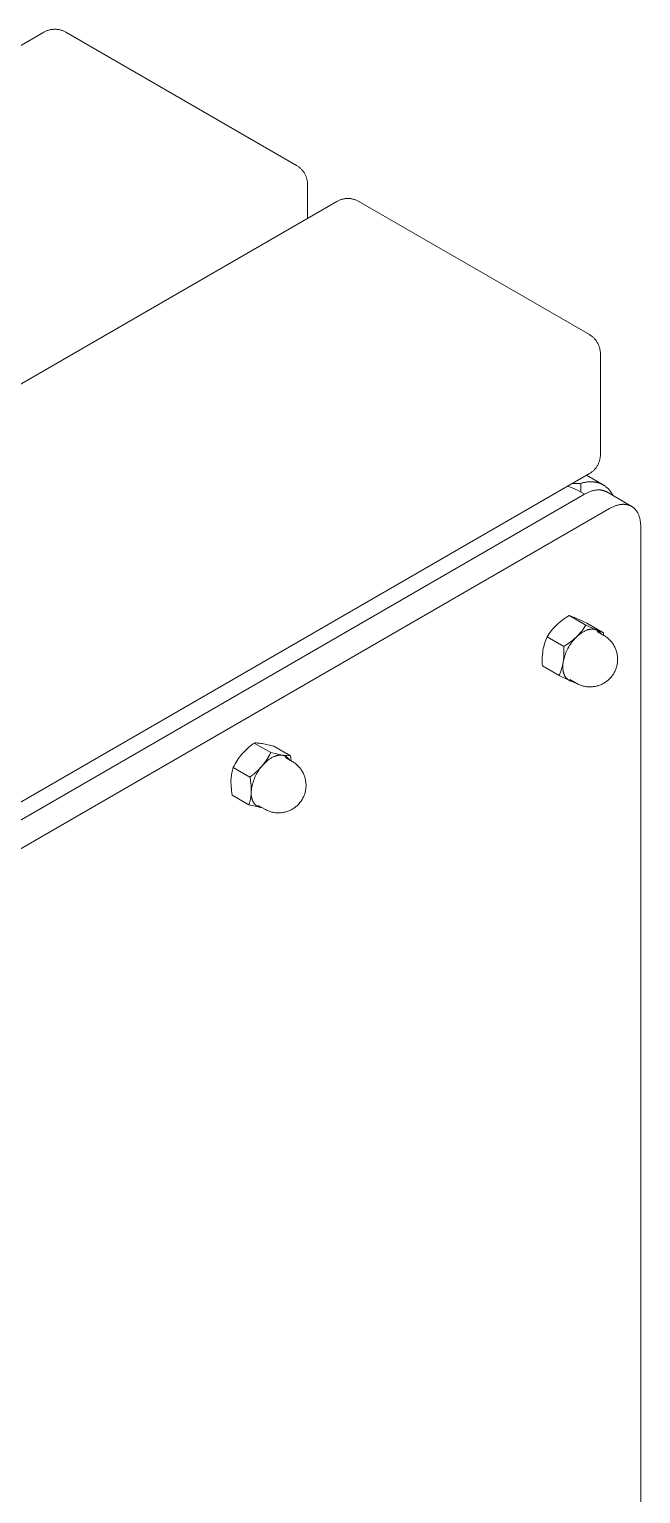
# Model space of a CAD drawing. Header units: inches. Extents: x -2 to 171, y -5 to 121.
# Drawn here: x 163.33 to 166.92, y 43.26 to 51.86 of the extents above; entities that cross this region are included whole.
import ezdxf

# ---------------------------------------------------------------- set-up
doc = ezdxf.new("R2010")
doc.units = ezdxf.units.IN
doc.layers.add('ZANO_R', color=7, linetype='Continuous', lineweight=0)

msp = doc.modelspace()

# ---------------------------------------------------------------- linework, layer by layer
at = {"layer": 'ZANO_R'}
for p, q in [((163.44019, 51.85741), (163.44436, 51.85872)), ((163.44436, 51.85872), (163.44858, 51.85989)), ((163.44858, 51.85989), (163.45283, 51.86092)), ((163.45283, 51.86092), (163.45711, 51.8618)), ((163.45711, 51.8618), (163.46142, 51.86253)), ((163.46142, 51.86253), (163.46576, 51.86312)), ((163.46576, 51.86312), (163.47011, 51.86356)), ((163.47011, 51.86356), (163.47447, 51.86386)), ((163.47447, 51.86386), (163.47884, 51.86401)), ((163.47884, 51.86401), (163.48322, 51.86401)), ((163.48322, 51.86401), (163.48759, 51.86386)), ((163.48759, 51.86386), (163.49195, 51.86356)), ((163.49195, 51.86356), (163.4963, 51.86312)), ((163.4963, 51.86312), (163.50064, 51.86253)), ((163.50064, 51.86253), (163.50495, 51.8618)), ((163.50495, 51.8618), (163.50923, 51.86092)), ((163.50923, 51.86092), (163.51348, 51.85989)), ((163.51348, 51.85989), (163.5177, 51.85872)), ((163.5177, 51.85872), (163.52187, 51.85741)), ((155.35993, 47.19533), (163.41629, 51.84668)), ((163.41629, 51.84668), (163.42012, 51.8488)), ((163.42012, 51.8488), (163.42401, 51.85079)), ((163.42401, 51.85079), (163.42797, 51.85265)), ((163.42797, 51.85265), (163.43199, 51.85438)), ((163.43199, 51.85438), (163.43606, 51.85596)), ((163.43606, 51.85596), (163.44019, 51.85741)), ((163.52187, 51.85741), (163.526, 51.85596)), ((163.526, 51.85596), (163.53007, 51.85438)), ((163.53007, 51.85438), (163.53409, 51.85265)), ((163.53409, 51.85265), (163.53805, 51.85079)), ((163.53805, 51.85079), (163.54194, 51.8488)), ((163.54194, 51.8488), (163.54577, 51.84668)), ((163.54577, 51.84668), (164.9007, 51.06441)), ((164.9007, 51.06441), (164.90445, 51.06216)), ((164.90445, 51.06216), (164.90812, 51.05978)), ((164.90812, 51.05978), (164.91171, 51.05728)), ((164.91171, 51.05728), (164.91521, 51.05466)), ((164.91521, 51.05466), (164.91863, 51.05193)), ((164.91863, 51.05193), (164.92195, 51.04908)), ((164.92195, 51.04908), (164.92517, 51.04612)), ((164.92517, 51.04612), (164.92828, 51.04305)), ((164.92828, 51.04305), (164.9313, 51.03988)), ((164.9313, 51.03988), (164.9342, 51.03662)), ((164.9342, 51.03662), (164.93699, 51.03325)), ((164.93699, 51.03325), (164.93967, 51.02979)), ((164.93967, 51.02979), (164.94223, 51.02624)), ((164.94223, 51.02624), (164.94467, 51.02261)), ((164.94467, 51.02261), (164.94698, 51.0189)), ((164.94698, 51.0189), (164.94917, 51.01511)), ((164.94917, 51.01511), (164.95122, 51.01125)), ((164.95122, 51.01125), (164.95315, 51.00733)), ((164.95315, 51.00733), (164.95494, 51.00334)), ((164.95494, 51.00334), (164.9566, 50.99929)), ((164.9566, 50.99929), (164.95812, 50.99519)), ((164.95812, 50.99519), (164.9595, 50.99104)), ((164.9595, 50.99104), (164.96074, 50.98685)), ((164.96074, 50.98685), (164.96183, 50.98261)), ((164.96183, 50.98261), (164.96278, 50.97834)), ((164.96278, 50.97834), (164.96359, 50.97405)), ((164.96359, 50.97405), (164.96425, 50.96972)), ((164.96425, 50.96972), (164.96477, 50.96538)), ((164.96477, 50.96538), (164.96514, 50.96102)), ((164.96514, 50.96102), (164.96536, 50.95665)), ((164.96536, 50.95665), (164.96544, 50.95228)), ((164.96544, 50.95228), (164.96544, 50.75368)), ((157.08106, 46.20164), (165.13743, 50.85298)), ((165.13743, 50.85298), (165.14125, 50.8551)), ((165.14125, 50.8551), (165.14514, 50.8571)), ((165.14514, 50.8571), (165.1491, 50.85896)), ((165.1491, 50.85896), (165.15312, 50.86068)), ((165.15312, 50.86068), (165.1572, 50.86227)), ((165.1572, 50.86227), (165.16132, 50.86372)), ((165.16132, 50.86372), (165.1655, 50.86503)), ((165.1655, 50.86503), (165.16971, 50.86619)), ((165.16971, 50.86619), (165.17396, 50.86722)), ((165.17396, 50.86722), (165.17825, 50.8681)), ((165.17825, 50.8681), (165.18256, 50.86883)), ((165.18256, 50.86883), (165.18689, 50.86942)), ((165.18689, 50.86942), (165.19124, 50.86987)), ((165.19124, 50.86987), (165.19561, 50.87016)), ((165.19561, 50.87016), (165.19998, 50.87031)), ((165.19998, 50.87031), (165.20435, 50.87031)), ((165.20435, 50.87031), (165.20872, 50.87016)), ((165.20872, 50.87016), (165.21308, 50.86987)), ((165.21308, 50.86987), (165.21743, 50.86942)), ((165.21743, 50.86942), (165.22177, 50.86883)), ((165.22177, 50.86883), (165.22608, 50.8681)), ((165.22608, 50.8681), (165.23036, 50.86722)), ((165.23036, 50.86722), (165.23462, 50.86619)), ((165.23462, 50.86619), (165.23883, 50.86503)), ((165.23883, 50.86503), (165.243, 50.86372)), ((165.243, 50.86372), (165.24713, 50.86227)), ((165.24713, 50.86227), (165.2512, 50.86068)), ((165.2512, 50.86068), (165.25522, 50.85896)), ((165.25522, 50.85896), (165.25918, 50.8571)), ((165.25918, 50.8571), (165.26307, 50.8551)), ((165.26307, 50.8551), (165.2669, 50.85298)), ((165.2669, 50.85298), (166.62183, 50.07071)), ((166.62183, 50.07071), (166.62558, 50.06846)), ((166.62558, 50.06846), (166.62925, 50.06608)), ((166.62925, 50.06608), (166.63284, 50.06359)), ((166.63284, 50.06359), (166.63635, 50.06097)), ((166.63635, 50.06097), (166.63976, 50.05823)), ((166.63976, 50.05823), (166.64308, 50.05538)), ((166.64308, 50.05538), (166.6463, 50.05242)), ((166.6463, 50.05242), (166.64942, 50.04936)), ((166.64942, 50.04936), (166.65243, 50.04619)), ((166.65243, 50.04619), (166.65533, 50.04292)), ((166.65533, 50.04292), (166.65813, 50.03955)), ((166.65813, 50.03955), (166.6608, 50.03609)), ((166.6608, 50.03609), (166.66336, 50.03255)), ((166.66336, 50.03255), (166.6658, 50.02892)), ((166.6658, 50.02892), (166.66811, 50.0252)), ((166.66811, 50.0252), (166.6703, 50.02142)), ((166.6703, 50.02142), (166.67236, 50.01756)), ((166.67236, 50.01756), (166.67428, 50.01363)), ((166.67428, 50.01363), (166.67608, 50.00964)), ((166.67608, 50.00964), (166.67773, 50.00559)), ((166.67773, 50.00559), (166.67925, 50.00149)), ((166.67925, 50.00149), (166.68063, 49.99734)), ((166.68063, 49.99734), (166.68187, 49.99315)), ((166.68187, 49.99315), (166.68297, 49.98892)), ((166.68297, 49.98892), (166.68392, 49.98465)), ((166.68392, 49.98465), (166.68473, 49.98035)), ((166.68473, 49.98035), (166.68539, 49.97603)), ((166.68539, 49.97603), (166.6859, 49.97168)), ((166.6859, 49.97168), (166.68627, 49.96733)), ((166.68627, 49.96733), (166.68649, 49.96296)), ((166.68649, 49.96296), (166.68657, 49.95858)), ((166.68657, 49.95858), (166.68657, 49.3666)), ((166.68657, 49.3666), (166.68649, 49.36222)), ((166.65243, 49.27899), (166.64942, 49.27582)), ((166.65533, 49.28226), (166.65243, 49.27899)), ((166.65813, 49.28563), (166.65533, 49.28226)), ((166.6608, 49.28909), (166.65813, 49.28563)), ((166.66336, 49.29263), (166.6608, 49.28909)), ((166.6658, 49.29626), (166.66336, 49.29263)), ((166.66811, 49.29998), (166.6658, 49.29626)), ((166.6703, 49.30376), (166.66811, 49.29998)), ((166.67236, 49.30762), (166.6703, 49.30376)), ((166.67428, 49.31155), (166.67236, 49.30762)), ((166.67608, 49.31554), (166.67428, 49.31155)), ((166.67773, 49.31959), (166.67608, 49.31554)), ((166.67925, 49.32369), (166.67773, 49.31959)), ((166.68063, 49.32784), (166.67925, 49.32369)), ((166.68187, 49.33203), (166.68063, 49.32784)), ((166.68297, 49.33626), (166.68187, 49.33203)), ((166.68392, 49.34053), (166.68297, 49.33626)), ((166.68473, 49.34483), (166.68392, 49.34053)), ((166.68539, 49.34915), (166.68473, 49.34483)), ((166.6859, 49.3535), (166.68539, 49.34915)), ((166.68627, 49.35785), (166.6859, 49.3535)), ((166.68649, 49.36222), (166.68627, 49.35785)), ((166.62183, 49.25447), (158.56546, 44.60312)), ((166.52308, 49.19746), (166.57175, 49.19746)), ((166.57175, 49.19746), (166.57918, 49.19962)), ((166.57175, 49.14669), (166.57175, 49.19746)), ((166.57918, 49.19962), (166.58292, 49.20061)), ((166.58292, 49.20061), (166.58668, 49.20153)), ((166.58668, 49.20153), (166.59046, 49.20239)), ((166.59046, 49.20239), (166.59425, 49.20317)), ((166.59425, 49.20317), (166.59805, 49.20388)), ((166.59805, 49.20388), (166.60187, 49.20453)), ((166.60187, 49.20453), (166.60553, 49.20507)), ((166.60505, 49.24478), (166.7031, 49.18817)), ((166.60553, 49.20507), (166.60919, 49.20554)), ((166.60919, 49.20554), (166.61287, 49.20594)), ((166.61287, 49.20594), (166.61656, 49.20627)), ((166.61656, 49.20627), (166.62025, 49.20653)), ((166.62025, 49.20653), (166.62394, 49.2067)), ((166.62558, 49.25672), (166.62183, 49.25447)), ((166.62394, 49.2067), (166.62764, 49.2068)), ((166.62925, 49.2591), (166.62558, 49.25672)), ((166.62764, 49.2068), (166.63134, 49.20682)), ((166.63284, 49.26159), (166.62925, 49.2591)), ((166.63134, 49.20682), (166.63488, 49.20677)), ((166.63635, 49.26421), (166.63284, 49.26159)), ((166.63488, 49.20677), (166.63843, 49.20663)), ((166.63976, 49.26695), (166.63635, 49.26421)), ((166.63843, 49.20663), (166.64197, 49.20642)), ((166.64308, 49.2698), (166.63976, 49.26695)), ((166.64197, 49.20642), (166.64551, 49.20613)), ((166.6463, 49.27276), (166.64308, 49.2698)), ((166.64551, 49.20613), (166.64903, 49.20576)), ((166.64942, 49.27582), (166.6463, 49.27276)), ((166.64903, 49.20576), (166.65255, 49.20531)), ((166.65255, 49.20531), (166.65606, 49.20478)), ((166.65606, 49.20478), (166.65955, 49.20417)), ((166.65955, 49.20417), (166.66273, 49.20353)), ((166.66273, 49.20353), (166.66589, 49.20283)), ((166.66589, 49.20283), (166.66903, 49.20205)), ((166.66903, 49.20205), (166.67215, 49.20121)), ((166.67215, 49.20121), (166.67526, 49.20029)), ((166.67526, 49.20029), (166.67834, 49.1993)), ((166.67834, 49.1993), (166.6814, 49.19824)), ((166.6814, 49.19824), (166.68443, 49.19711)), ((166.68443, 49.19711), (166.68738, 49.19593)), ((166.68738, 49.19593), (166.69031, 49.19467)), ((166.69031, 49.19467), (166.69321, 49.19335)), ((166.69321, 49.19335), (166.69607, 49.19196)), ((166.69607, 49.19196), (166.69891, 49.1905)), ((158.72045, 44.58839), (166.59372, 49.13403)), ((166.50967, 49.17592), (166.49496, 49.18122)), ((166.52418, 49.17012), (166.50967, 49.17592)), ((166.53848, 49.16381), (166.52418, 49.17012)), ((166.55255, 49.15701), (166.53848, 49.16381)), ((166.56638, 49.14973), (166.55255, 49.15701)), ((166.57995, 49.14197), (166.56638, 49.14973)), ((166.59324, 49.13375), (166.57995, 49.14197)), ((166.59778, 49.13632), (166.59372, 49.13403)), ((166.60188, 49.13853), (166.59778, 49.13632)), ((166.60601, 49.14065), (166.60188, 49.13853)), ((166.61017, 49.14267), (166.60601, 49.14065)), ((166.61436, 49.1446), (166.61017, 49.14267)), ((166.61856, 49.14642), (166.61436, 49.1446)), ((166.62279, 49.14813), (166.61856, 49.14642)), ((166.62703, 49.14973), (166.62279, 49.14813)), ((166.63129, 49.15122), (166.62703, 49.14973)), ((166.63556, 49.15259), (166.63129, 49.15122)), ((166.63983, 49.15384), (166.63556, 49.15259)), ((166.6441, 49.15495), (166.63983, 49.15384)), ((166.64837, 49.15594), (166.6441, 49.15495)), ((166.65263, 49.1568), (166.64837, 49.15594)), ((166.65688, 49.15752), (166.65263, 49.1568)), ((166.66112, 49.1581), (166.65688, 49.15752)), ((166.66533, 49.15853), (166.66112, 49.1581)), ((166.66952, 49.15882), (166.66533, 49.15853)), ((166.67161, 49.15891), (166.66952, 49.15882)), ((166.67368, 49.15897), (166.67161, 49.15891)), ((166.67575, 49.15898), (166.67368, 49.15897)), ((166.67781, 49.15896), (166.67575, 49.15898)), ((166.67986, 49.1589), (166.67781, 49.15896)), ((166.68191, 49.1588), (166.67986, 49.1589)), ((166.68394, 49.15867), (166.68191, 49.1588)), ((166.68596, 49.15849), (166.68394, 49.15867)), ((166.68796, 49.15828), (166.68596, 49.15849)), ((166.68996, 49.15803), (166.68796, 49.15828)), ((166.69194, 49.15774), (166.68996, 49.15803)), ((166.69391, 49.15741), (166.69194, 49.15774)), ((166.69587, 49.15704), (166.69391, 49.15741)), ((166.69781, 49.15664), (166.69587, 49.15704)), ((166.69973, 49.15619), (166.69781, 49.15664)), ((166.69891, 49.1905), (166.7017, 49.18897)), ((166.70165, 49.15571), (166.69973, 49.15619)), ((166.70354, 49.15518), (166.70165, 49.15571)), ((166.7017, 49.18897), (166.70446, 49.18738)), ((166.70542, 49.15462), (166.70354, 49.15518)), ((166.70446, 49.18738), (166.70718, 49.18572)), ((166.70728, 49.15401), (166.70542, 49.15462)), ((166.70718, 49.18572), (166.71004, 49.18388)), ((166.70912, 49.15337), (166.70728, 49.15401)), ((166.71095, 49.15269), (166.70912, 49.15337)), ((166.71004, 49.18388), (166.71285, 49.18196)), ((166.71276, 49.15197), (166.71095, 49.15269)), ((166.71455, 49.15122), (166.71276, 49.15197)), ((166.71285, 49.18196), (166.71562, 49.17998)), ((166.71632, 49.15042), (166.71455, 49.15122)), ((166.71562, 49.17998), (166.71833, 49.17792)), ((166.71806, 49.14959), (166.71632, 49.15042)), ((166.71979, 49.14871), (166.71806, 49.14959)), ((166.71833, 49.17792), (166.72099, 49.1758)), ((166.7215, 49.1478), (166.71979, 49.14871)), ((166.72099, 49.1758), (166.7236, 49.17362)), ((166.72319, 49.14685), (166.7215, 49.1478)), ((166.72319, 49.14685), (166.86799, 49.06325)), ((166.7236, 49.17362), (166.72615, 49.17137)), ((166.72615, 49.17137), (166.72865, 49.16906)), ((166.72865, 49.16906), (166.73099, 49.16678)), ((166.73099, 49.16678), (166.73329, 49.16445)), ((166.73329, 49.16445), (166.73553, 49.16206)), ((166.73553, 49.16206), (166.73771, 49.15962)), ((166.73771, 49.15962), (166.73985, 49.15714)), ((166.73985, 49.15714), (166.74192, 49.15461)), ((166.74192, 49.15461), (166.74394, 49.15204)), ((166.74394, 49.15204), (166.74591, 49.14942)), ((166.74591, 49.14942), (166.74797, 49.14654)), ((166.74797, 49.14654), (166.74996, 49.14362)), ((166.74996, 49.14362), (166.75189, 49.14066)), ((166.75189, 49.14066), (166.75376, 49.13765)), ((166.75376, 49.13765), (166.75556, 49.13461)), ((166.75556, 49.13461), (166.7573, 49.13153)), ((166.7573, 49.13153), (166.75898, 49.12841)), ((166.75898, 49.12841), (166.76059, 49.12526)), ((166.7402, 49.04946), (158.86693, 44.50382)), ((166.74426, 49.05175), (166.7402, 49.04946)), ((166.74836, 49.05396), (166.74426, 49.05175)), ((166.75249, 49.05608), (166.74836, 49.05396)), ((166.75665, 49.0581), (166.75249, 49.05608)), ((166.76083, 49.06003), (166.75665, 49.0581)), ((166.76504, 49.06185), (166.76083, 49.06003)), ((166.76927, 49.06356), (166.76504, 49.06185)), ((166.77351, 49.06516), (166.76927, 49.06356)), ((166.77777, 49.06665), (166.77351, 49.06516)), ((166.78204, 49.06802), (166.77777, 49.06665)), ((166.78631, 49.06927), (166.78204, 49.06802)), ((166.79058, 49.07038), (166.78631, 49.06927)), ((166.79485, 49.07137), (166.79058, 49.07038)), ((166.79911, 49.07223), (166.79485, 49.07137)), ((166.80336, 49.07295), (166.79911, 49.07223)), ((166.80759, 49.07353), (166.80336, 49.07295)), ((166.81181, 49.07396), (166.80759, 49.07353)), ((166.816, 49.07425), (166.81181, 49.07396)), ((166.81809, 49.07434), (166.816, 49.07425)), ((166.82016, 49.0744), (166.81809, 49.07434)), ((166.82223, 49.07441), (166.82016, 49.0744)), ((166.82429, 49.07439), (166.82223, 49.07441)), ((166.82634, 49.07433), (166.82429, 49.07439)), ((166.82839, 49.07423), (166.82634, 49.07433)), ((166.83042, 49.0741), (166.82839, 49.07423)), ((166.83244, 49.07392), (166.83042, 49.0741)), ((166.83444, 49.07371), (166.83244, 49.07392)), ((166.83644, 49.07346), (166.83444, 49.07371)), ((166.83842, 49.07317), (166.83644, 49.07346)), ((166.84039, 49.07284), (166.83842, 49.07317)), ((166.84235, 49.07247), (166.84039, 49.07284)), ((166.84429, 49.07207), (166.84235, 49.07247)), ((166.84621, 49.07162), (166.84429, 49.07207)), ((166.84812, 49.07114), (166.84621, 49.07162)), ((166.85002, 49.07061), (166.84812, 49.07114)), ((166.8519, 49.07005), (166.85002, 49.07061)), ((166.85376, 49.06945), (166.8519, 49.07005)), ((166.8556, 49.0688), (166.85376, 49.06945)), ((166.85743, 49.06812), (166.8556, 49.0688)), ((166.85924, 49.0674), (166.85743, 49.06812)), ((166.86103, 49.06665), (166.85924, 49.0674)), ((166.8628, 49.06585), (166.86103, 49.06665)), ((166.86454, 49.06502), (166.8628, 49.06585)), ((166.86627, 49.06414), (166.86454, 49.06502)), ((166.86798, 49.06323), (166.86627, 49.06414)), ((166.86967, 49.06228), (166.86798, 49.06323)), ((166.87133, 49.0613), (166.86967, 49.06228)), ((166.87298, 49.06027), (166.87133, 49.0613)), ((166.8746, 49.05921), (166.87298, 49.06027)), ((166.87619, 49.05811), (166.8746, 49.05921)), ((166.87777, 49.05698), (166.87619, 49.05811)), ((166.87932, 49.05581), (166.87777, 49.05698)), ((166.88084, 49.05461), (166.87932, 49.05581)), ((166.88235, 49.05336), (166.88084, 49.05461)), ((166.88382, 49.05209), (166.88235, 49.05336)), ((166.88528, 49.05078), (166.88382, 49.05209)), ((166.8867, 49.04943), (166.88528, 49.05078)), ((166.88811, 49.04805), (166.8867, 49.04943)), ((166.88948, 49.04664), (166.88811, 49.04805)), ((166.89083, 49.04519), (166.88948, 49.04664)), ((166.89215, 49.04372), (166.89083, 49.04519)), ((166.89345, 49.04221), (166.89215, 49.04372)), ((166.89472, 49.04067), (166.89345, 49.04221)), ((166.89596, 49.03909), (166.89472, 49.04067)), ((166.89718, 49.03749), (166.89596, 49.03909)), ((166.89837, 49.03586), (166.89718, 49.03749)), ((166.89953, 49.0342), (166.89837, 49.03586)), ((166.90066, 49.03251), (166.89953, 49.0342)), ((166.90176, 49.03079), (166.90066, 49.03251)), ((166.90284, 49.02904), (166.90176, 49.03079)), ((166.90389, 49.02727), (166.90284, 49.02904)), ((166.90491, 49.02547), (166.90389, 49.02727)), ((166.9059, 49.02364), (166.90491, 49.02547)), ((166.90687, 49.02179), (166.9059, 49.02364)), ((166.90871, 49.01802), (166.90687, 49.02179)), ((166.91044, 49.01415), (166.90871, 49.01802)), ((166.91206, 49.01019), (166.91044, 49.01415)), ((166.91356, 49.00615), (166.91206, 49.01019)), ((166.91495, 49.00203), (166.91356, 49.00615)), ((166.91623, 48.99784), (166.91495, 49.00203)), ((166.9174, 48.99358), (166.91623, 48.99784)), ((166.91845, 48.98926), (166.9174, 48.99358)), ((166.9194, 48.98488), (166.91845, 48.98926)), ((166.92024, 48.98045), (166.9194, 48.98488)), ((166.92097, 48.97598), (166.92024, 48.98045)), ((166.9216, 48.97146), (166.92097, 48.97598)), ((166.92213, 48.9669), (166.9216, 48.97146)), ((166.92256, 48.96232), (166.92213, 48.9669)), ((166.92288, 48.9577), (166.92256, 48.96232)), ((166.92311, 48.95307), (166.92288, 48.9577)), ((166.92325, 48.94841), (166.92311, 48.95307)), ((166.9233, 48.94375), (166.92325, 48.94841)), ((166.9233, 40.61361), (166.9233, 48.94375)), ((166.49211, 48.41481), (166.50369, 48.42183)), ((166.50369, 48.42183), (166.54448, 48.40504)), ((166.60144, 48.3654), (166.50369, 48.42183)), ((166.39166, 48.32382), (166.39836, 48.33256)), ((166.39836, 48.33256), (166.40533, 48.34108)), ((166.40533, 48.34108), (166.41258, 48.34937)), ((166.41258, 48.34937), (166.4201, 48.35742)), ((166.4201, 48.35742), (166.42788, 48.36523)), ((166.42788, 48.36523), (166.4379, 48.37433)), ((166.4379, 48.37433), (166.44821, 48.38312)), ((166.44821, 48.38312), (166.4588, 48.39157)), ((166.4588, 48.39157), (166.46965, 48.39967)), ((166.46965, 48.39967), (166.48076, 48.40742)), ((166.48076, 48.40742), (166.49211, 48.41481)), ((166.54448, 48.40504), (166.60654, 48.37597)), ((166.58311, 48.33792), (166.57641, 48.32918)), ((166.58952, 48.34688), (166.58311, 48.33792)), ((166.59563, 48.35604), (166.58952, 48.34688)), ((166.59386, 48.33027), (166.59775, 48.3321)), ((166.60144, 48.3654), (166.59563, 48.35604)), ((166.59775, 48.3321), (166.60164, 48.33376)), ((166.6621, 48.33695), (166.60144, 48.3654)), ((166.60164, 48.33376), (166.60551, 48.33528)), ((166.60551, 48.33528), (166.60744, 48.33597)), ((166.60654, 48.37597), (166.70429, 48.31953)), ((166.60744, 48.33597), (166.60936, 48.33663)), ((166.60936, 48.33663), (166.61128, 48.33724)), ((166.61128, 48.33724), (166.61318, 48.33782)), ((166.61318, 48.33782), (166.61508, 48.33835)), ((166.61508, 48.33835), (166.61697, 48.33885)), ((166.61697, 48.33885), (166.61885, 48.3393)), ((166.61885, 48.3393), (166.62072, 48.33971)), ((166.62072, 48.33971), (166.62258, 48.34008)), ((166.62258, 48.34008), (166.62443, 48.3404)), ((166.62443, 48.3404), (166.62626, 48.34069)), ((166.62626, 48.34069), (166.62808, 48.34094)), ((166.62808, 48.34094), (166.62988, 48.34114)), ((166.62988, 48.34114), (166.63168, 48.3413)), ((166.63168, 48.3413), (166.63345, 48.34142)), ((166.63345, 48.34142), (166.63521, 48.3415)), ((166.63521, 48.3415), (166.63695, 48.34154)), ((166.63695, 48.34154), (166.63868, 48.34154)), ((166.63868, 48.34154), (166.64038, 48.3415)), ((166.64038, 48.3415), (166.64207, 48.34142)), ((166.64207, 48.34142), (166.64374, 48.3413)), ((166.64374, 48.3413), (166.64539, 48.34114)), ((166.64539, 48.34114), (166.64702, 48.34094)), ((166.64702, 48.34094), (166.64863, 48.34071)), ((166.64863, 48.34071), (166.65021, 48.34043)), ((166.65021, 48.34043), (166.65178, 48.34012)), ((166.65178, 48.34012), (166.65333, 48.33977)), ((166.65333, 48.33977), (166.65485, 48.33938)), ((166.65485, 48.33938), (166.65635, 48.33896)), ((166.65635, 48.33896), (166.65782, 48.3385)), ((166.65782, 48.3385), (166.65928, 48.33801)), ((166.65928, 48.33801), (166.66071, 48.33748)), ((166.66071, 48.33748), (166.66211, 48.33692)), ((166.66211, 48.33692), (166.6635, 48.33633)), ((166.6635, 48.33633), (166.66528, 48.33548)), ((166.70429, 48.31953), (166.66489, 48.33571)), ((166.66528, 48.33548), (166.66704, 48.33458)), ((166.66704, 48.33458), (166.66876, 48.33361)), ((166.66876, 48.33361), (166.67045, 48.33259)), ((166.67045, 48.33259), (166.67211, 48.33151)), ((166.353, 48.23726), (166.35555, 48.24738)), ((166.35555, 48.24738), (166.35844, 48.2574)), ((166.35844, 48.2574), (166.36166, 48.26732)), ((166.36166, 48.26732), (166.36522, 48.27712)), ((166.36522, 48.27712), (166.36911, 48.2868)), ((166.36911, 48.2868), (166.37333, 48.29634)), ((166.37333, 48.29634), (166.37914, 48.3057)), ((166.37333, 48.29634), (166.47108, 48.2399)), ((166.37914, 48.3057), (166.38525, 48.31486)), ((166.38525, 48.31486), (166.39166, 48.32382)), ((166.48266, 48.24693), (166.47108, 48.2399)), ((166.49401, 48.25432), (166.48266, 48.24693)), ((166.50512, 48.26207), (166.49401, 48.25432)), ((166.50508, 48.24436), (166.51007, 48.25211)), ((166.51597, 48.27017), (166.50512, 48.26207)), ((166.51007, 48.25211), (166.51531, 48.2597)), ((166.51531, 48.2597), (166.5208, 48.26711)), ((166.52656, 48.27862), (166.51597, 48.27017)), ((166.5208, 48.26711), (166.52654, 48.27433)), ((166.52654, 48.27433), (166.53251, 48.28135)), ((166.53687, 48.2874), (166.52656, 48.27862)), ((166.53251, 48.28135), (166.53871, 48.28818)), ((166.54689, 48.29651), (166.53687, 48.2874)), ((166.53871, 48.28818), (166.54513, 48.2948)), ((166.55467, 48.30431), (166.54689, 48.29651)), ((166.54866, 48.2982), (166.5522, 48.30146)), ((166.5522, 48.30146), (166.55579, 48.30464)), ((166.56218, 48.31236), (166.55467, 48.30431)), ((166.55579, 48.30464), (166.55944, 48.30773)), ((166.55944, 48.30773), (166.56314, 48.31071)), ((166.56943, 48.32065), (166.56218, 48.31236)), ((166.56314, 48.31071), (166.56688, 48.31359)), ((166.56688, 48.31359), (166.57066, 48.31636)), ((166.57641, 48.32918), (166.56943, 48.32065)), ((166.57066, 48.31636), (166.57448, 48.31901)), ((166.57448, 48.31901), (166.57832, 48.32153)), ((166.57832, 48.32153), (166.58219, 48.32393)), ((166.58219, 48.32393), (166.58607, 48.32619)), ((166.58607, 48.32619), (166.58996, 48.3283)), ((166.58996, 48.3283), (166.59386, 48.33027)), ((166.66768, 48.32679), (166.70668, 48.30427)), ((166.67211, 48.33151), (166.67373, 48.33038)), ((166.67373, 48.33038), (166.67531, 48.3292)), ((166.67531, 48.3292), (166.67685, 48.32796)), ((166.67685, 48.32796), (166.67834, 48.32667)), ((166.67834, 48.32667), (166.67979, 48.32533)), ((166.67979, 48.32533), (166.6812, 48.32395)), ((166.6812, 48.32395), (166.68256, 48.32251)), ((166.68256, 48.32251), (166.68387, 48.32104)), ((166.68387, 48.32104), (166.68513, 48.31952)), ((166.68513, 48.31952), (166.68634, 48.31795)), ((166.68634, 48.31795), (166.6875, 48.31635)), ((166.6875, 48.31635), (166.6886, 48.31471)), ((166.70503, 48.30523), (166.70429, 48.31953)), ((166.70668, 48.30427), (166.71146, 48.3014)), ((166.71146, 48.3014), (166.71614, 48.29837)), ((166.71614, 48.29837), (166.72071, 48.29517)), ((166.72071, 48.29517), (166.72517, 48.29182)), ((166.72517, 48.29182), (166.72952, 48.28832)), ((166.72952, 48.28832), (166.73373, 48.28467)), ((166.73373, 48.28467), (166.73782, 48.28088)), ((166.73782, 48.28088), (166.74178, 48.27695)), ((166.74178, 48.27695), (166.7456, 48.27288)), ((166.7456, 48.27288), (166.74928, 48.26869)), ((166.74928, 48.26869), (166.75281, 48.26437)), ((166.75281, 48.26437), (166.75619, 48.25993)), ((166.75619, 48.25993), (166.75941, 48.25538)), ((166.75941, 48.25538), (166.76248, 48.25072)), ((166.76248, 48.25072), (166.76538, 48.24596)), ((166.76538, 48.24596), (166.76812, 48.2411)), ((166.34462, 48.15126), (166.34465, 48.16441)), ((166.34465, 48.16441), (166.3451, 48.17755)), ((166.3451, 48.17755), (166.34597, 48.19067)), ((166.34597, 48.19067), (166.34725, 48.20376)), ((166.34725, 48.20376), (166.34894, 48.2168)), ((166.34894, 48.2168), (166.3508, 48.22707)), ((166.3508, 48.22707), (166.353, 48.23726)), ((166.46965, 48.16113), (166.46796, 48.14809)), ((166.47093, 48.17422), (166.46965, 48.16113)), ((166.47024, 48.15944), (166.47243, 48.1684)), ((166.4718, 48.18734), (166.47093, 48.17422)), ((166.47108, 48.2399), (166.47189, 48.22678)), ((166.47224, 48.20048), (166.4718, 48.18734)), ((166.47189, 48.22678), (166.47227, 48.21363)), ((166.47227, 48.21363), (166.47224, 48.20048)), ((166.47243, 48.1684), (166.47492, 48.17727)), ((166.47492, 48.17727), (166.47771, 48.18606)), ((166.47771, 48.18606), (166.48078, 48.19476)), ((166.48078, 48.19476), (166.48414, 48.20335)), ((166.48414, 48.20335), (166.48778, 48.21182)), ((166.48778, 48.21182), (166.4917, 48.22016)), ((166.4917, 48.22016), (166.49589, 48.22838)), ((166.49589, 48.22838), (166.50035, 48.23644)), ((166.50035, 48.23644), (166.50508, 48.24436)), ((166.76812, 48.2411), (166.77069, 48.23614)), ((166.77069, 48.23614), (166.77308, 48.23111)), ((166.77308, 48.23111), (166.7753, 48.22599)), ((166.7753, 48.22599), (166.77735, 48.2208)), ((166.77735, 48.2208), (166.77921, 48.21554)), ((166.77921, 48.21554), (166.78089, 48.21022)), ((166.78089, 48.21022), (166.78239, 48.20485)), ((166.78239, 48.20485), (166.7837, 48.19943)), ((166.7837, 48.19943), (166.78482, 48.19397)), ((166.78482, 48.19397), (166.78576, 48.18847)), ((166.78576, 48.18847), (166.7865, 48.18294)), ((166.7865, 48.18294), (166.78705, 48.17739)), ((166.78705, 48.17739), (166.78741, 48.17182)), ((166.78756, 48.16067), (166.78735, 48.15509)), ((166.78741, 48.17182), (166.78758, 48.16625)), ((166.78758, 48.16625), (166.78756, 48.16067)), ((166.34501, 48.13811), (166.34462, 48.15126)), ((166.34582, 48.12499), (166.34501, 48.13811)), ((166.34582, 48.12499), (166.44357, 48.06855)), ((166.44779, 48.07809), (166.44357, 48.06855)), ((166.45168, 48.08777), (166.44779, 48.07809)), ((166.45524, 48.09757), (166.45168, 48.08777)), ((166.45846, 48.10749), (166.45524, 48.09757)), ((166.46135, 48.11751), (166.45846, 48.10749)), ((166.4639, 48.12763), (166.46135, 48.11751)), ((166.4661, 48.13782), (166.4639, 48.12763)), ((166.46555, 48.11871), (166.4656, 48.12315)), ((166.46562, 48.11433), (166.46555, 48.11871)), ((166.4656, 48.12315), (166.46577, 48.12762)), ((166.46582, 48.11), (166.46562, 48.11433)), ((166.46577, 48.12762), (166.46605, 48.13213)), ((166.46615, 48.10574), (166.46582, 48.11)), ((166.46605, 48.13213), (166.46646, 48.13666)), ((166.46796, 48.14809), (166.4661, 48.13782)), ((166.4666, 48.10155), (166.46615, 48.10574)), ((166.46646, 48.13666), (166.46697, 48.14121)), ((166.46718, 48.09744), (166.4666, 48.10155)), ((166.46697, 48.14121), (166.4676, 48.14577)), ((166.46789, 48.09341), (166.46718, 48.09744)), ((166.46829, 48.09143), (166.46789, 48.09341)), ((166.46873, 48.08948), (166.46829, 48.09143)), ((166.46834, 48.15042), (166.47024, 48.15944)), ((166.46919, 48.08755), (166.46873, 48.08948)), ((166.46969, 48.08565), (166.46919, 48.08755)), ((166.47022, 48.08377), (166.46969, 48.08565)), ((166.47077, 48.08193), (166.47022, 48.08377)), ((166.47137, 48.08011), (166.47077, 48.08193)), ((166.47199, 48.07832), (166.47137, 48.08011)), ((166.47264, 48.07656), (166.47199, 48.07832)), ((166.47332, 48.07483), (166.47264, 48.07656)), ((166.47403, 48.07313), (166.47332, 48.07483)), ((166.76243, 48.07745), (166.75942, 48.07287)), ((166.76529, 48.08212), (166.76243, 48.07745)), ((166.76798, 48.08688), (166.76529, 48.08212)), ((166.77051, 48.09174), (166.76798, 48.08688)), ((166.77288, 48.09668), (166.77051, 48.09174)), ((166.77507, 48.10169), (166.77288, 48.09668)), ((166.7771, 48.10678), (166.77507, 48.10169)), ((166.77895, 48.11193), (166.7771, 48.10678)), ((166.78063, 48.11714), (166.77895, 48.11193)), ((166.78213, 48.12241), (166.78063, 48.11714)), ((166.78345, 48.12772), (166.78213, 48.12241)), ((166.78459, 48.13307), (166.78345, 48.12772)), ((166.78555, 48.13846), (166.78459, 48.13307)), ((166.78634, 48.14399), (166.78555, 48.13846)), ((166.78694, 48.14953), (166.78634, 48.14399)), ((166.78735, 48.15509), (166.78694, 48.14953)), ((166.44357, 48.06855), (166.50424, 48.0401)), ((166.47477, 48.07146), (166.47403, 48.07313)), ((166.47555, 48.06983), (166.47477, 48.07146)), ((166.47635, 48.06823), (166.47555, 48.06983)), ((166.47717, 48.06666), (166.47635, 48.06823)), ((166.47803, 48.06513), (166.47717, 48.06666)), ((166.47891, 48.06363), (166.47803, 48.06513)), ((166.47983, 48.06217), (166.47891, 48.06363)), ((166.48076, 48.06074), (166.47983, 48.06217)), ((166.48173, 48.05935), (166.48076, 48.06074)), ((166.48272, 48.05799), (166.48173, 48.05935)), ((166.48373, 48.05668), (166.48272, 48.05799)), ((166.48477, 48.0554), (166.48373, 48.05668)), ((166.48584, 48.05415), (166.48477, 48.0554)), ((166.48692, 48.05295), (166.48584, 48.05415)), ((166.48803, 48.05178), (166.48692, 48.05295)), ((166.48917, 48.05065), (166.48803, 48.05178)), ((166.49032, 48.04956), (166.48917, 48.05065)), ((166.4915, 48.04851), (166.49032, 48.04956)), ((166.49269, 48.0475), (166.4915, 48.04851)), ((166.49391, 48.04652), (166.49269, 48.0475)), ((166.49514, 48.04558), (166.49391, 48.04652)), ((166.4964, 48.04469), (166.49514, 48.04558)), ((166.49767, 48.04383), (166.4964, 48.04469)), ((166.49896, 48.04301), (166.49767, 48.04383)), ((166.50026, 48.04222), (166.49896, 48.04301)), ((166.50158, 48.04148), (166.50026, 48.04222)), ((166.50292, 48.04077), (166.50158, 48.04148)), ((166.50426, 48.04011), (166.50292, 48.04077)), ((166.50563, 48.03948), (166.50426, 48.04011)), ((166.50746, 48.03871), (166.50563, 48.03948)), ((166.54484, 48.02396), (166.50584, 48.04648)), ((166.50725, 48.03875), (166.54642, 48.02268)), ((166.50931, 48.038), (166.50746, 48.03871)), ((166.51119, 48.03735), (166.50931, 48.038)), ((166.51309, 48.03676), (166.51119, 48.03735)), ((166.515, 48.03623), (166.51309, 48.03676)), ((166.51693, 48.03577), (166.515, 48.03623)), ((166.51888, 48.03537), (166.51693, 48.03577)), ((166.52084, 48.03503), (166.51888, 48.03537)), ((166.5228, 48.03476), (166.52084, 48.03503)), ((166.52478, 48.03455), (166.5228, 48.03476)), ((166.52676, 48.0344), (166.52478, 48.03455)), ((166.54967, 48.02128), (166.54484, 48.02396)), ((166.54642, 48.02268), (166.54675, 48.02288)), ((166.55458, 48.01877), (166.54967, 48.02128)), ((166.55958, 48.01643), (166.55458, 48.01877)), ((166.56465, 48.01426), (166.55958, 48.01643)), ((166.5698, 48.01226), (166.56465, 48.01426)), ((166.57501, 48.01044), (166.5698, 48.01226)), ((166.58028, 48.0088), (166.57501, 48.01044)), ((166.5856, 48.00734), (166.58028, 48.0088)), ((166.59097, 48.00606), (166.5856, 48.00734)), ((166.59638, 48.00497), (166.59097, 48.00606)), ((166.60182, 48.00406), (166.59638, 48.00497)), ((166.6073, 48.00333), (166.60182, 48.00406)), ((166.61279, 48.0028), (166.6073, 48.00333)), ((166.6183, 48.00245), (166.61279, 48.0028)), ((166.62381, 48.00229), (166.6183, 48.00245)), ((166.62933, 48.00232), (166.62381, 48.00229)), ((166.63485, 48.00253), (166.62933, 48.00232)), ((166.64035, 48.00294), (166.63485, 48.00253)), ((166.64584, 48.00353), (166.64035, 48.00294)), ((166.6513, 48.00431), (166.64584, 48.00353)), ((166.65674, 48.00527), (166.6513, 48.00431)), ((166.66214, 48.00642), (166.65674, 48.00527)), ((166.66749, 48.00775), (166.66214, 48.00642)), ((166.6728, 48.00927), (166.66749, 48.00775)), ((166.67805, 48.01096), (166.6728, 48.00927)), ((166.6832, 48.01282), (166.67805, 48.01096)), ((166.68829, 48.01485), (166.6832, 48.01282)), ((166.6933, 48.01705), (166.68829, 48.01485)), ((166.69824, 48.01941), (166.6933, 48.01705)), ((166.70309, 48.02195), (166.69824, 48.01941)), ((166.70786, 48.02465), (166.70309, 48.02195)), ((166.71253, 48.0275), (166.70786, 48.02465)), ((166.7171, 48.03052), (166.71253, 48.0275)), ((166.72156, 48.03368), (166.7171, 48.03052)), ((166.72592, 48.037), (166.72156, 48.03368)), ((166.73016, 48.04046), (166.72592, 48.037)), ((166.73429, 48.04406), (166.73016, 48.04046)), ((166.73829, 48.0478), (166.73429, 48.04406)), ((166.74216, 48.05167), (166.73829, 48.0478)), ((166.74589, 48.05567), (166.74216, 48.05167)), ((166.74949, 48.0598), (166.74589, 48.05567)), ((166.75295, 48.06404), (166.74949, 48.0598)), ((166.75626, 48.0684), (166.75295, 48.06404)), ((166.75942, 48.07287), (166.75626, 48.0684)), ((164.60854, 47.63702), (164.61879, 47.64642)), ((164.61879, 47.64642), (164.62934, 47.65548)), ((164.62934, 47.65548), (164.64018, 47.66419)), ((164.64018, 47.66419), (164.65129, 47.67255)), ((164.65129, 47.67255), (164.65807, 47.67274)), ((164.74905, 47.61611), (164.65129, 47.67255)), ((164.65807, 47.67274), (164.66486, 47.67272)), ((164.66486, 47.67272), (164.67164, 47.67248)), ((164.67164, 47.67248), (164.67841, 47.67204)), ((164.67841, 47.67204), (164.68516, 47.67138)), ((164.68516, 47.67138), (164.69189, 47.67052)), ((164.69189, 47.67052), (164.69858, 47.66944)), ((164.69858, 47.66944), (164.76714, 47.65406)), ((164.76714, 47.65406), (164.86489, 47.59762)), ((164.54008, 47.5496), (164.54593, 47.55965)), ((164.54593, 47.55965), (164.55209, 47.56951)), ((164.55209, 47.56951), (164.55855, 47.57918)), ((164.55855, 47.57918), (164.5653, 47.58863)), ((164.5653, 47.58863), (164.57235, 47.59788)), ((164.57235, 47.59788), (164.57969, 47.6069)), ((164.57969, 47.6069), (164.58898, 47.61725)), ((164.58898, 47.61725), (164.5986, 47.62729)), ((164.5986, 47.62729), (164.60854, 47.63702)), ((164.71984, 47.56591), (164.71308, 47.55645)), ((164.7141, 47.55477), (164.71769, 47.55824)), ((164.71769, 47.55824), (164.72135, 47.56161)), ((164.7263, 47.57558), (164.71984, 47.56591)), ((164.72135, 47.56161), (164.72506, 47.56488)), ((164.72506, 47.56488), (164.72881, 47.56804)), ((164.73246, 47.58544), (164.7263, 47.57558)), ((164.72881, 47.56804), (164.73261, 47.57109)), ((164.73831, 47.59549), (164.73246, 47.58544)), ((164.73261, 47.57109), (164.73644, 47.57402)), ((164.73644, 47.57402), (164.7403, 47.57682)), ((164.74384, 47.60571), (164.73831, 47.59549)), ((164.7403, 47.57682), (164.74419, 47.5795)), ((164.74905, 47.61611), (164.74384, 47.60571)), ((164.74419, 47.5795), (164.74809, 47.58203)), ((164.74809, 47.58203), (164.75201, 47.58443)), ((164.81602, 47.60098), (164.74905, 47.61611)), ((164.75201, 47.58443), (164.75593, 47.58668)), ((164.75593, 47.58668), (164.75985, 47.58878)), ((164.75985, 47.58878), (164.76377, 47.59072)), ((164.76377, 47.59072), (164.76767, 47.59251)), ((164.76767, 47.59251), (164.77155, 47.59414)), ((164.77155, 47.59414), (164.7754, 47.59561)), ((164.7754, 47.59561), (164.77732, 47.59629)), ((164.77732, 47.59629), (164.77922, 47.59692)), ((164.77922, 47.59692), (164.78112, 47.59751)), ((164.78112, 47.59751), (164.78301, 47.59807)), ((164.78301, 47.59807), (164.78488, 47.59858)), ((164.78488, 47.59858), (164.78674, 47.59905)), ((164.78674, 47.59905), (164.7886, 47.59948)), ((164.7886, 47.59948), (164.79043, 47.59987)), ((164.79043, 47.59987), (164.79226, 47.60021)), ((164.79226, 47.60021), (164.79407, 47.60052)), ((164.79407, 47.60052), (164.79586, 47.60079)), ((164.79586, 47.60079), (164.79764, 47.60102)), ((164.79764, 47.60102), (164.79941, 47.6012)), ((164.79941, 47.6012), (164.80116, 47.60135)), ((164.80116, 47.60135), (164.80289, 47.60146)), ((164.80289, 47.60146), (164.8046, 47.60153)), ((164.8046, 47.60153), (164.80629, 47.60156)), ((164.80629, 47.60156), (164.80797, 47.60155)), ((164.80797, 47.60155), (164.80962, 47.60151)), ((164.80962, 47.60151), (164.81126, 47.60142)), ((164.81126, 47.60142), (164.81287, 47.6013)), ((164.81287, 47.6013), (164.81447, 47.60115)), ((164.81447, 47.60115), (164.81605, 47.60095)), ((164.81605, 47.60095), (164.8176, 47.60073)), ((164.8176, 47.60073), (164.81954, 47.60039)), ((164.86489, 47.59762), (164.81917, 47.60048)), ((164.81954, 47.60039), (164.82146, 47.6)), ((164.82146, 47.6), (164.82338, 47.59954)), ((164.82338, 47.59954), (164.82527, 47.59901)), ((164.82527, 47.59901), (164.82715, 47.59842)), ((164.82715, 47.59842), (164.829, 47.59777)), ((164.829, 47.59777), (164.83083, 47.59705)), ((164.83083, 47.59705), (164.83264, 47.59627)), ((164.83264, 47.59627), (164.83442, 47.59543)), ((164.83442, 47.59543), (164.83617, 47.59453)), ((164.83617, 47.59453), (164.83789, 47.59358)), ((164.83669, 47.5868), (164.87569, 47.56429)), ((164.83789, 47.59358), (164.83957, 47.59256)), ((164.83957, 47.59256), (164.84122, 47.59149)), ((164.84122, 47.59149), (164.84283, 47.59036)), ((164.84283, 47.59036), (164.84441, 47.58918)), ((164.84441, 47.58918), (164.84594, 47.58795)), ((164.84594, 47.58795), (164.84743, 47.58666)), ((164.84743, 47.58666), (164.84887, 47.58533)), ((164.84887, 47.58533), (164.85027, 47.58394)), ((164.85027, 47.58394), (164.85162, 47.58251)), ((164.85162, 47.58251), (164.85292, 47.58104)), ((164.85292, 47.58104), (164.85417, 47.57952)), ((164.85417, 47.57952), (164.85537, 47.57796)), ((164.85537, 47.57796), (164.85651, 47.57636)), ((164.85651, 47.57636), (164.8576, 47.57473)), ((164.86741, 47.58276), (164.86489, 47.59762)), ((164.86952, 47.56784), (164.86741, 47.58276)), ((164.87569, 47.56429), (164.88039, 47.56146)), ((164.88039, 47.56146), (164.885, 47.55848)), ((164.885, 47.55848), (164.8895, 47.55535)), ((164.51683, 47.47102), (164.51783, 47.47945)), ((164.51783, 47.47945), (164.51909, 47.48785)), ((164.51909, 47.48785), (164.52061, 47.49619)), ((164.52061, 47.49619), (164.5224, 47.50449)), ((164.5224, 47.50449), (164.52445, 47.51273)), ((164.52445, 47.51273), (164.52677, 47.52089)), ((164.52677, 47.52089), (164.52934, 47.52898)), ((164.52934, 47.52898), (164.53455, 47.53937)), ((164.52934, 47.52898), (164.6271, 47.47254)), ((164.53455, 47.53937), (164.54008, 47.5496)), ((164.63821, 47.4809), (164.6271, 47.47254)), ((164.6271, 47.47254), (164.62933, 47.46022)), ((164.64905, 47.48961), (164.63821, 47.4809)), ((164.6596, 47.49867), (164.64905, 47.48961)), ((164.6544, 47.46673), (164.65806, 47.47506)), ((164.65806, 47.47506), (164.662, 47.48326)), ((164.66985, 47.50807), (164.6596, 47.49867)), ((164.662, 47.48326), (164.66622, 47.49131)), ((164.66622, 47.49131), (164.67071, 47.49922)), ((164.67979, 47.5178), (164.66985, 47.50807)), ((164.67071, 47.49922), (164.67547, 47.50698)), ((164.67547, 47.50698), (164.68048, 47.51456)), ((164.68941, 47.52784), (164.67979, 47.5178)), ((164.68048, 47.51456), (164.68576, 47.52197)), ((164.68576, 47.52197), (164.69129, 47.5292)), ((164.6987, 47.53819), (164.68941, 47.52784)), ((164.69129, 47.5292), (164.69706, 47.53623)), ((164.70604, 47.54721), (164.6987, 47.53819)), ((164.70036, 47.54012), (164.70369, 47.54389)), ((164.70369, 47.54389), (164.70709, 47.54759)), ((164.71308, 47.55645), (164.70604, 47.54721)), ((164.70709, 47.54759), (164.71056, 47.55122)), ((164.71056, 47.55122), (164.7141, 47.55477)), ((164.8895, 47.55535), (164.89389, 47.55206)), ((164.89389, 47.55206), (164.89817, 47.54863)), ((164.89817, 47.54863), (164.90233, 47.54505)), ((164.90233, 47.54505), (164.90637, 47.54133)), ((164.90637, 47.54133), (164.91028, 47.53748)), ((164.91028, 47.53748), (164.91405, 47.5335)), ((164.91405, 47.5335), (164.91769, 47.5294)), ((164.91769, 47.5294), (164.92119, 47.52517)), ((164.92119, 47.52517), (164.92454, 47.52083)), ((164.92454, 47.52083), (164.92774, 47.51637)), ((164.92774, 47.51637), (164.93079, 47.51181)), ((164.93079, 47.51181), (164.93369, 47.50715)), ((164.93369, 47.50715), (164.93642, 47.50239)), ((164.93642, 47.50239), (164.93899, 47.49755)), ((164.93899, 47.49755), (164.9414, 47.49262)), ((164.9414, 47.49262), (164.94364, 47.48761)), ((164.94364, 47.48761), (164.9457, 47.48253)), ((164.9457, 47.48253), (164.9476, 47.47738)), ((164.9476, 47.47738), (164.94931, 47.47216)), ((164.94931, 47.47216), (164.95085, 47.4669)), ((164.51558, 47.44157), (164.51566, 47.45409)), ((164.51589, 47.42905), (164.51558, 47.44157)), ((164.51566, 47.45409), (164.51611, 47.46257)), ((164.51659, 47.41654), (164.51589, 47.42905)), ((164.51611, 47.46257), (164.51683, 47.47102)), ((164.51767, 47.40407), (164.51659, 47.41654)), ((164.51914, 47.39163), (164.51767, 47.40407)), ((164.521, 47.37925), (164.51914, 47.39163)), ((164.62933, 47.46022), (164.63119, 47.44784)), ((164.63119, 47.44784), (164.63266, 47.4354)), ((164.63266, 47.4354), (164.63374, 47.42292)), ((164.63374, 47.42292), (164.63444, 47.41042)), ((164.63444, 47.41042), (164.63475, 47.3979)), ((164.63475, 47.3979), (164.63467, 47.38538)), ((164.63477, 47.38758), (164.63574, 47.39663)), ((164.63574, 47.39663), (164.63701, 47.40563)), ((164.63701, 47.40563), (164.6386, 47.41459)), ((164.6386, 47.41459), (164.64048, 47.42349)), ((164.64048, 47.42349), (164.64267, 47.43232)), ((164.64267, 47.43232), (164.64516, 47.44106)), ((164.64516, 47.44106), (164.64795, 47.44972)), ((164.64795, 47.44972), (164.65103, 47.45828)), ((164.65103, 47.45828), (164.6544, 47.46673)), ((164.95085, 47.4669), (164.95221, 47.46158)), ((164.95316, 47.39089), (164.95194, 47.38555)), ((164.95221, 47.46158), (164.95339, 47.45623)), ((164.95419, 47.39627), (164.95316, 47.39089)), ((164.95339, 47.45623), (164.95439, 47.45083)), ((164.95504, 47.40168), (164.95419, 47.39627)), ((164.95439, 47.45083), (164.9552, 47.4454)), ((164.95571, 47.40711), (164.95504, 47.40168)), ((164.9552, 47.4454), (164.95583, 47.43995)), ((164.95619, 47.41257), (164.95571, 47.40711)), ((164.95583, 47.43995), (164.95627, 47.43449)), ((164.95649, 47.41803), (164.95619, 47.41257)), ((164.95627, 47.43449), (164.95653, 47.42901)), ((164.9566, 47.42352), (164.95649, 47.41803)), ((164.95653, 47.42901), (164.9566, 47.42352)), ((164.52323, 47.36693), (164.521, 47.37925)), ((164.52323, 47.36693), (164.62099, 47.31049)), ((164.62356, 47.31857), (164.62099, 47.31049)), ((164.62099, 47.31049), (164.68768, 47.29541)), ((164.62588, 47.32674), (164.62356, 47.31857)), ((164.62793, 47.33498), (164.62588, 47.32674)), ((164.62972, 47.34327), (164.62793, 47.33498)), ((164.63125, 47.35162), (164.62972, 47.34327)), ((164.63251, 47.36002), (164.63125, 47.35162)), ((164.6335, 47.36844), (164.63251, 47.36002)), ((164.63422, 47.3769), (164.6335, 47.36844)), ((164.63467, 47.38538), (164.63422, 47.3769)), ((164.63456, 47.3789), (164.6346, 47.38319)), ((164.63462, 47.37464), (164.63456, 47.3789)), ((164.63481, 47.37043), (164.63462, 47.37464)), ((164.63511, 47.36627), (164.63481, 47.37043)), ((164.63554, 47.36216), (164.63511, 47.36627)), ((164.63609, 47.35812), (164.63554, 47.36216)), ((164.63676, 47.35415), (164.63609, 47.35812)), ((164.63714, 47.35219), (164.63676, 47.35415)), ((164.63756, 47.35026), (164.63714, 47.35219)), ((164.63801, 47.34834), (164.63756, 47.35026)), ((164.63848, 47.34645), (164.63801, 47.34834)), ((164.63899, 47.34459), (164.63848, 47.34645)), ((164.63953, 47.34274), (164.63899, 47.34459)), ((164.64011, 47.34093), (164.63953, 47.34274)), ((164.64071, 47.33914), (164.64011, 47.34093)), ((164.64134, 47.33737), (164.64071, 47.33914)), ((164.64201, 47.33564), (164.64134, 47.33737)), ((164.64271, 47.33393), (164.64201, 47.33564)), ((164.64343, 47.33225), (164.64271, 47.33393)), ((164.64419, 47.3306), (164.64343, 47.33225)), ((164.64498, 47.32898), (164.64419, 47.3306)), ((164.64579, 47.3274), (164.64498, 47.32898)), ((164.64664, 47.32584), (164.64579, 47.3274)), ((164.64752, 47.32432), (164.64664, 47.32584)), ((164.64842, 47.32283), (164.64752, 47.32432)), ((164.64935, 47.32138), (164.64842, 47.32283)), ((164.65031, 47.31996), (164.64935, 47.32138)), ((164.6513, 47.31858), (164.65031, 47.31996)), ((164.65232, 47.31723), (164.6513, 47.31858)), ((164.65336, 47.31592), (164.65232, 47.31723)), ((164.65443, 47.31464), (164.65336, 47.31592)), ((164.65553, 47.3134), (164.65443, 47.31464)), ((164.65665, 47.3122), (164.65553, 47.3134)), ((164.65779, 47.31104), (164.65665, 47.3122)), ((164.65896, 47.30991), (164.65779, 47.31104)), ((164.66016, 47.30883), (164.65896, 47.30991)), ((164.66137, 47.30778), (164.66016, 47.30883)), ((164.66261, 47.30677), (164.66137, 47.30778)), ((164.66387, 47.3058), (164.66261, 47.30677)), ((164.66515, 47.30487), (164.66387, 47.3058)), ((164.66646, 47.30398), (164.66515, 47.30487)), ((164.66778, 47.30313), (164.66646, 47.30398)), ((164.66912, 47.30232), (164.66778, 47.30313)), ((164.67048, 47.30155), (164.66912, 47.30232)), ((164.67186, 47.30082), (164.67048, 47.30155)), ((164.67325, 47.30013), (164.67186, 47.30082)), ((164.67467, 47.29948), (164.67325, 47.30013)), ((164.71385, 47.28397), (164.67485, 47.30649)), ((164.90161, 47.30257), (164.89744, 47.29903)), ((164.90566, 47.30626), (164.90161, 47.30257)), ((164.90959, 47.31008), (164.90566, 47.30626)), ((164.91338, 47.31402), (164.90959, 47.31008)), ((164.91704, 47.3181), (164.91338, 47.31402)), ((164.92055, 47.3223), (164.91704, 47.3181)), ((164.92393, 47.32661), (164.92055, 47.3223)), ((164.92715, 47.33104), (164.92393, 47.32661)), ((164.93022, 47.33557), (164.92715, 47.33104)), ((164.93314, 47.3402), (164.93022, 47.33557)), ((164.9359, 47.34493), (164.93314, 47.3402)), ((164.9385, 47.34975), (164.9359, 47.34493)), ((164.94093, 47.35465), (164.9385, 47.34975)), ((164.9432, 47.35964), (164.94093, 47.35465)), ((164.9453, 47.3647), (164.9432, 47.35964)), ((164.94722, 47.36982), (164.9453, 47.3647)), ((164.94897, 47.37501), (164.94722, 47.36982)), ((164.95055, 47.38026), (164.94897, 47.37501)), ((164.95194, 47.38555), (164.95055, 47.38026)), ((164.67609, 47.29886), (164.67467, 47.29948)), ((164.67754, 47.29829), (164.67609, 47.29886)), ((164.67899, 47.29776), (164.67754, 47.29829)), ((164.68047, 47.29726), (164.67899, 47.29776)), ((164.68195, 47.29681), (164.68047, 47.29726)), ((164.68345, 47.29639), (164.68195, 47.29681)), ((164.68495, 47.29601), (164.68345, 47.29639)), ((164.68647, 47.29567), (164.68495, 47.29601)), ((164.688, 47.29537), (164.68647, 47.29567)), ((164.68954, 47.2951), (164.688, 47.29537)), ((164.69161, 47.29481), (164.68954, 47.2951)), ((164.69137, 47.29482), (164.69632, 47.29409)), ((164.69368, 47.29458), (164.69161, 47.29481)), ((164.69577, 47.29441), (164.69368, 47.29458)), ((164.71877, 47.28125), (164.71385, 47.28397)), ((164.72378, 47.27869), (164.71877, 47.28125)), ((164.72887, 47.27631), (164.72378, 47.27869)), ((164.73405, 47.27411), (164.72887, 47.27631)), ((164.7393, 47.27209), (164.73405, 47.27411)), ((164.74461, 47.27026), (164.7393, 47.27209)), ((164.74999, 47.26861), (164.74461, 47.27026)), ((164.75542, 47.26715), (164.74999, 47.26861)), ((164.7609, 47.26587), (164.75542, 47.26715)), ((164.76642, 47.26479), (164.7609, 47.26587)), ((164.77197, 47.2639), (164.76642, 47.26479)), ((164.77755, 47.26321), (164.77197, 47.2639)), ((164.78315, 47.26271), (164.77755, 47.26321)), ((164.78877, 47.2624), (164.78315, 47.26271)), ((164.79439, 47.26229), (164.78877, 47.2624)), ((164.80002, 47.26238), (164.79439, 47.26229)), ((164.80563, 47.26266), (164.80002, 47.26238)), ((164.81124, 47.26313), (164.80563, 47.26266)), ((164.81682, 47.2638), (164.81124, 47.26313)), ((164.82238, 47.26466), (164.81682, 47.2638)), ((164.8279, 47.26572), (164.82238, 47.26466)), ((164.83339, 47.26697), (164.8279, 47.26572)), ((164.83882, 47.2684), (164.83339, 47.26697)), ((164.84421, 47.27003), (164.83882, 47.2684)), ((164.84953, 47.27184), (164.84421, 47.27003)), ((164.85479, 47.27383), (164.84953, 47.27184)), ((164.85998, 47.27601), (164.85479, 47.27383)), ((164.86508, 47.27836), (164.85998, 47.27601)), ((164.87011, 47.2809), (164.86508, 47.27836)), ((164.87491, 47.28353), (164.87011, 47.2809)), ((164.87962, 47.28632), (164.87491, 47.28353)), ((164.88423, 47.28927), (164.87962, 47.28632)), ((164.88874, 47.29237), (164.88423, 47.28927)), ((164.89315, 47.29563), (164.88874, 47.29237)), ((164.89744, 47.29903), (164.89315, 47.29563))]:
    msp.add_line(p, q, dxfattribs=at)

doc.saveas('drawing.dxf')
